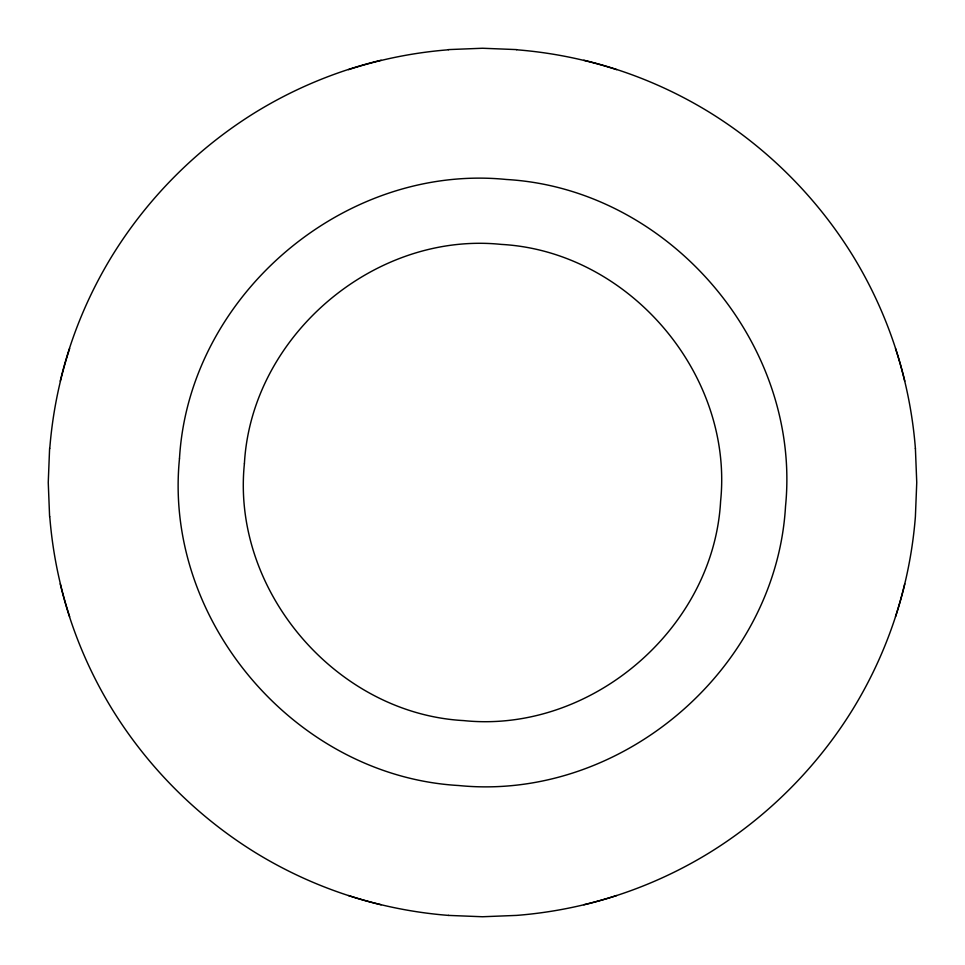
<?xml version="1.0" encoding="UTF-8"?>
<svg xmlns="http://www.w3.org/2000/svg" width="965" height="965" viewBox="0 0 965 965"><rect width="100%" height="100%" fill="white"/><g stroke="black" fill="none" stroke-linecap="round" stroke-linejoin="round"><path stroke-width="1.45" d="M49.601 448.411L48.25 482.5L49.601 516.589M448.411 49.601L482.5 48.25L516.589 49.601M448.411 915.399L482.5 916.75L516.589 915.399A434.154 434.154 0 0 0 616.683 895.52M915.399 448.411L916.75 482.5L915.399 516.589A434.154 434.154 0 0 1 895.508 616.683M448.58 915.411A434.154 434.154 0 0 1 348.486 895.52M69.649 616.683A434.154 434.154 0 0 1 49.758 516.589M49.758 448.58A434.154 434.154 0 0 1 69.649 348.498M348.486 69.661A434.154 434.154 0 0 1 448.58 49.77M516.589 49.77A434.154 434.154 0 0 1 616.683 69.661M895.508 348.498A434.154 434.154 0 0 1 915.411 448.58M60.228 381.139A433.104 433.104 0 0 1 112.266 255.604C148.103 197.535 197.535 148.115 255.604 112.254A433.104 433.104 0 0 1 381.139 60.228M583.861 60.228A433.104 433.104 0 0 1 709.396 112.266C767.465 148.103 816.885 197.535 852.746 255.604A433.104 433.104 0 0 1 904.772 381.139M904.772 583.861A433.104 433.104 0 0 1 852.734 709.396C816.897 767.465 767.465 816.885 709.396 852.746A433.104 433.104 0 0 1 583.861 904.772M381.139 904.772A433.104 433.104 0 0 1 255.604 852.734C197.535 816.897 148.115 767.465 112.254 709.396A433.104 433.104 0 0 1 60.228 583.861M244.398 463.743C231.31 590.749 336.242 713.654 463.743 720.602C590.749 733.69 713.654 628.758 720.602 501.257C733.69 374.251 628.758 251.346 501.257 244.398C374.251 231.31 251.346 336.242 244.398 463.743M179.478 458.665C163.242 620.941 295.833 776.174 458.665 785.522C620.941 801.758 776.174 669.167 785.522 506.336C801.758 344.059 669.167 188.826 506.336 179.478C344.059 163.242 188.826 295.833 179.478 458.665"/></g></svg>
